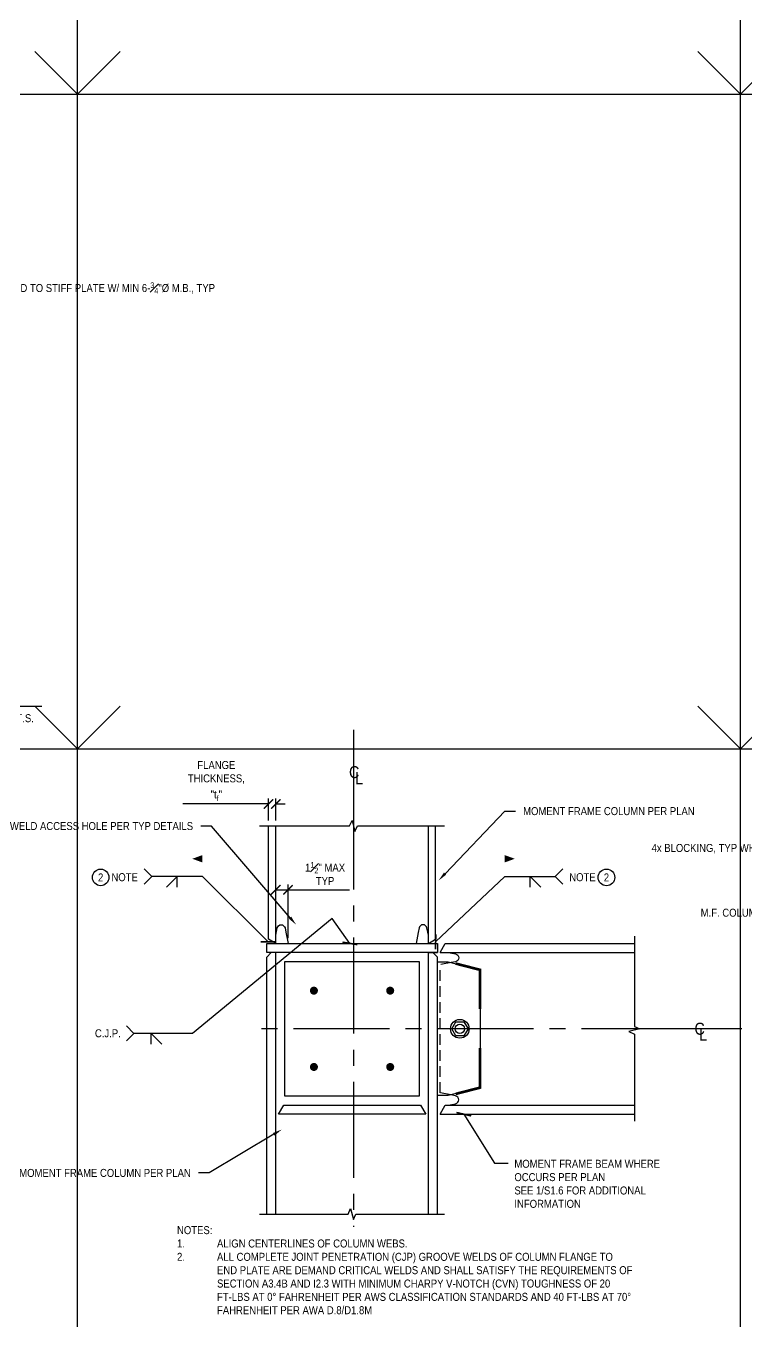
# Model space of a CAD drawing. Header units: inches. Extents: x -16404 to 14624, y -1591 to 16152.
# Drawn here: x -9042.4 to -8941.1, y 8451.6 to 8633.6 of the extents above; entities that cross this region are included whole.
import ezdxf
from ezdxf import colors
from ezdxf.entities.mleader import LeaderData, LeaderLine
from ezdxf.enums import TextEntityAlignment as Align
from ezdxf.math import Vec2, Vec3

# ---------------------------------------------------------------- set-up
doc = ezdxf.new("R2010")
doc.units = ezdxf.units.IN
doc.header["$LTSCALE"] = 24
doc.header["$MEASUREMENT"] = 0
for name, pattern in [('CENTER2', [1.125, 0.75, -0.125, 0.125, -0.125]), ('DASHED2', [0.375, 0.25, -0.125]), ('HIDDEN4', [0.09375, 0.0625, -0.03125])]:
    doc.linetypes.add(name, pattern=pattern)
doc.layers.get('0').update_dxf_attribs({"linetype": 'CONTINUOUS'})
doc.layers.get('DefPoints').update_dxf_attribs({"color": 251, "linetype": 'CONTINUOUS'})
for name, color, linetype in [('S-ANNO-DIMS', 2, 'CONTINUOUS'), ('S-ANNO-NOTE', 4, 'CONTINUOUS'), ('S-BREAK', 2, 'CONTINUOUS'), ('S-GRID', 1, 'CENTER2'), ('S-SIMPSON', 2, 'CONTINUOUS'), ('S-STEEL', 4, 'CONTINUOUS')]:
    doc.layers.add(name, color=color, linetype=linetype)
doc.layers.add('S-ANNO-GRID-NONPLOT', color=251, linetype='CONTINUOUS', plot=False)
doc.styles.add('Arial', font='arial.ttf', dxfattribs={"width": 0.85})
doc.dimstyles.new('DIM-12$0', dxfattribs={"dimscale": 12, "dimtxt": 0.09375, "dimasz": 0.109375, "dimexe": 0.0625, "dimexo": 0.0625, "dimgap": 0.0625, "dimtad": 1, "dimdec": 4, "dimzin": 11, "dimdsep": 46, "dimlunit": 4, "dimtxsty": 'Arial', "dimblk": 'ARCHTICK', "dimblk1": 'ARCHTICK', "dimblk2": 'ARCHTICK', "dimsah": 1, "dimcen": 0.125, "dimdle": 0.0625, "dimclrd": 256, "dimclre": 256, "dimclrt": 4, "dimadec": 0, "dimazin": 0, "dimtfac": 0.75, "dimtdec": 4, "dimtofl": 0, "dimtmove": 0, "dimatfit": 3, "dimldrblk": 'ARCHTICK', "dimfxl": 1, "dimfrac": 1, "dimtolj": 1, "dimtzin": 11, "dimarcsym": 0})
doc.dimstyles.new('DIM-12$7', dxfattribs={"dimscale": 12, "dimtxt": 0.09375, "dimasz": 0.125, "dimexe": 0.0625, "dimexo": 0.0625, "dimgap": 0.0625, "dimtad": 1, "dimdec": 4, "dimzin": 11, "dimdsep": 46, "dimlunit": 4, "dimtxsty": 'Arial', "dimblk": 'ARCHTICK', "dimcen": 0.125, "dimclrd": 256, "dimclre": 256, "dimclrt": 4, "dimadec": 0, "dimazin": 0, "dimtfac": 0.75, "dimtdec": 4, "dimtofl": 0, "dimtmove": 0, "dimatfit": 3, "dimldrblk": 'ARCHTICK', "dimfxl": 1, "dimfrac": 1, "dimtolj": 1, "dimtzin": 11, "dimarcsym": 0})

# ---------------------------------------------------------------- blocks, each defined once
blk = doc.blocks.new('*U283')
at = {"const_width": 0.188}
for points in [[(-4.5, 0, -1), (4.5, 0, 3.732051)], [(-4.5, 0, 1), (4.5, 0, -3.732051)]]:
    blk.add_lwpolyline(points, format="xyb", dxfattribs=at)
blk.add_lwpolyline([(4.5, 0), (82.21, 0)], dxfattribs=at)
blk.add_circle((0, 0), 4.5)
at = {"style": 'Arial', "width": 0.85}
for tag, p in [('DWG_TITLE_1', (7.5, 6.19)), ('DWG_TITLE_2', (7.5, 2.44))]:
    blk.add_attdef(tag, text='', height=2.62, dxfattribs=at).set_placement(p, align=Align.MIDDLE_LEFT)
blk.add_attdef('#', text='', height=3, dxfattribs=at).set_placement((0, 0), align=Align.MIDDLE_CENTER)
blk.add_attdef('SCALE', text='', height=1.12, dxfattribs=at).set_placement((81.08, -1.12), align=Align.TOP_RIGHT)
blk = doc.blocks.new('_Integral')
at = {"color": 0, "linetype": 'ByBlock', "lineweight": -2}
for centre, start, end in [((0.44, -0.09), 102, 168), ((-0.44, 0.09), 282, 348)]:
    blk.add_arc(centre, 0.454, start, end, dxfattribs=at)
blk = doc.blocks.new('_ARCHTICK')
at = {"color": 0, "linetype": 'ByBlock', "const_width": 0.15}
blk.add_lwpolyline([(-0.5, -0.5), (0.5, 0.5)], dxfattribs=at)
blk = doc.blocks.new('*D2046')
at = {"layer": 'DefPoints', "color": 0, "transparency": 16777216}
for p in [(-9008.3, 8524.27), (-9008.3, 8521.17), (-9007.27, 8521.17)]:
    blk.add_point(p, dxfattribs=at)
at = {"layer": 'S-ANNO-DIMS', "lineweight": -2, "transparency": 16777216}
for p, q in [((-9008.3, 8521.92), (-9008.3, 8525.02)), ((-9007.27, 8521.92), (-9007.27, 8525.02)), ((-9008.3, 8524.27), (-9020.32, 8524.27)), ((-9007.27, 8524.27), (-9005.96, 8524.27))]:
    blk.add_line(p, q, dxfattribs=at)
at = {"layer": 'S-ANNO-DIMS', "lineweight": -2, "transparency": 16777216, "xscale": 1.3125, "yscale": 1.3125, "zscale": 1.3125}
blk.add_blockref('_ARCHTICK', (-9008.3, 8524.27), dxfattribs=at)
at = {"layer": 'S-ANNO-DIMS', "lineweight": -2, "transparency": 16777216, "xscale": 1.3125, "yscale": 1.3125, "zscale": 1.3125, "rotation": 180}
blk.add_blockref('_ARCHTICK', (-9007.27, 8524.27), dxfattribs=at)
at = {"layer": 'S-ANNO-DIMS', "color": 4, "transparency": 16777216, "insert": (-9015.63, 8527.48), "char_height": 1.125, "attachment_point": 5, "style": 'Arial'}
blk.add_mtext('\\A1;FLANGE\\PTHICKNESS,\\P"t{\\H0.7x;\\S ^ f;\\H1.4286x;"} ', dxfattribs=at)
blk = doc.blocks.new('*D2047')
at = {"layer": 'DefPoints', "color": 0, "transparency": 16777216}
for p in [(-9007.27, 8512.2), (-9007.27, 8512.2), (-9005.55, 8504.66)]:
    blk.add_point(p, dxfattribs=at)
at = {"layer": 'S-ANNO-DIMS', "lineweight": -2, "transparency": 16777216}
for p, q in [((-9007.27, 8512.2), (-9004.8, 8512.2)), ((-9005.55, 8505.41), (-9005.55, 8512.95)), ((-9005.55, 8512.2), (-8996.92, 8512.2))]:
    blk.add_line(p, q, dxfattribs=at)
at = {"layer": 'S-ANNO-DIMS', "lineweight": -2, "transparency": 16777216, "xscale": 1.3125, "yscale": 1.3125, "zscale": 1.3125, "rotation": 180}
blk.add_blockref('_ARCHTICK', (-9007.27, 8512.2), dxfattribs=at)
at = {"layer": 'S-ANNO-DIMS', "lineweight": -2, "transparency": 16777216, "xscale": 1.3125, "yscale": 1.3125, "zscale": 1.3125}
blk.add_blockref('_ARCHTICK', (-9005.55, 8512.2), dxfattribs=at)
at = {"layer": 'S-ANNO-DIMS', "color": 4, "transparency": 16777216, "insert": (-9000.34, 8514.49), "char_height": 1.125, "attachment_point": 5, "style": 'Arial'}
blk.add_mtext('\\A1;1{\\H0.7x;\\S1#2;}" MAX\\PTYP', dxfattribs=at)
blk = doc.blocks.new('CL-V12')
at = {"layer": 'DefPoints'}
blk.add_line((0, 5.94), (0, -5.94), dxfattribs=at)
at = {"layer": 'S-ANNO-NOTE', "color": 4, "char_height": 1.69, "attachment_point": 5, "style": 'Arial'}
for s, insert, width in [('C', (0.09, 0), 1.3847), ('L', (0.79, -0.84), 1.0599)]:
    blk.add_mtext(s, dxfattribs=dict(at, insert=insert, width=width))
blk = doc.blocks.new('CL-H12')
at = {"layer": 'DefPoints'}
blk.add_line((5.94, 0), (-5.94, 0), dxfattribs=at)
at = {"layer": 'S-ANNO-NOTE', "color": 4, "char_height": 1.69, "attachment_point": 5, "style": 'Arial'}
for s, insert, width in [('C', (0, 0), 1.3847), ('L', (0.48, -0.84), 1.0599)]:
    blk.add_mtext(s, dxfattribs=dict(at, insert=insert, width=width))
blk = doc.blocks.new('Se_24x36_DETAILS_GRID')
for p, q in [((0, 23), (7.767, 23)), ((7.767, 23), (15.535, 23)), ((7.767, 15.333), (7.767, 23)), ((15.535, 23), (23.302, 23)), ((15.535, 15.333), (15.535, 23)), ((7.767, 7.667), (7.767, 15.333)), ((15.535, 7.667), (15.535, 15.333)), ((7.767, 7.667), (8.267, 8.167)), ((15.535, 7.667), (16.035, 8.167)), ((0, 7.667), (7.767, 7.667)), ((7.767, 7.667), (15.535, 7.667)), ((7.767, 0), (7.767, 7.667)), ((15.535, 7.667), (23.302, 7.667)), ((15.535, 0), (15.535, 7.667)), ((7.767, 0), (8.267, 0.5)), ((15.535, 0), (16.035, 0.5)), ((0, 0), (7.767, 0)), ((7.767, 0), (15.535, 0)), ((15.535, 0), (23.302, 0))]:
    blk.add_line(p, q)
at = {"linetype": 'DASHED2', "ltscale": 0.5}
for p, q in [((7.767, 7.667), (7.267, 8.167)), ((15.535, 7.667), (15.035, 8.167)), ((7.767, 0), (7.267, 0.5)), ((15.535, 0), (15.035, 0.5))]:
    blk.add_line(p, q, dxfattribs=at)

msp = doc.modelspace()

# ---------------------------------------------------------------- linework, layer by layer
at = {"layer": 'S-ANNO-DIMS', "const_width": 0.5625}
for points in [[(-9002.19095, 8498.02459, 1), (-9001.62845, 8498.02459, 1)], [(-8991.46595, 8498.02459, 1), (-8990.90345, 8498.02459, 1)], [(-9002.19095, 8487.29959, 1), (-9001.62845, 8487.29959, 1)], [(-8991.46595, 8487.29959, 1), (-8990.90345, 8487.29959, 1)]]:
    msp.add_lwpolyline(points, format="xyb", close=True, dxfattribs=at)
at = {"layer": 'S-ANNO-NOTE'}
for points in [[(-9017.59808, 8514.07348, 0, 0, 0), (-9017.59808, 8516.56045, 1.02606, 0, 0), (-9019.00762, 8516.56045, 0, 0, 0)], [(-8975.07473, 8514.07348, 0, 0, 0), (-8975.07473, 8516.56045, 1.02606, 0, 0), (-8973.66519, 8516.56045, 0, 0, 0)]]:
    msp.add_lwpolyline(points, format="xyseb", dxfattribs=at)
for points in [[(-9025.76677, 8513.01282), (-9024.70611, 8514.07348), (-9025.76677, 8515.13414)], [(-9021.1521, 8512.57348), (-9021.1521, 8514.07348), (-9022.6521, 8512.57348)], [(-8971.52071, 8512.57348), (-8971.52071, 8514.07348), (-8970.02071, 8512.57348)], [(-8966.90604, 8513.01282), (-8967.9667, 8514.07348), (-8966.90604, 8515.13414)], [(-9028.27289, 8490.96398), (-9027.21223, 8492.02464), (-9028.27289, 8493.0853)], [(-9024.80871, 8490.52464), (-9024.80871, 8492.02464), (-9023.30871, 8490.52464)]]:
    msp.add_lwpolyline(points, dxfattribs=at)
for centre in [(-9031.89709, 8513.93949), (-8960.77572, 8513.93949)]:
    msp.add_circle(centre, 1.16795, dxfattribs=at)
at = {"layer": 'S-BREAK'}
for points in [[(-9009.5472, 8521.1706), (-8996.88576, 8521.1706), (-8996.52602, 8521.94876), (-8996.14679, 8520.39205), (-8995.78687, 8521.1706), (-8983.5472, 8521.1706)], [(-8956.84131, 8505.66209), (-8956.84131, 8493.00065), (-8956.06316, 8492.64091), (-8957.61986, 8492.26168), (-8956.84131, 8491.90176), (-8956.84131, 8479.66209)], [(-9009.5472, 8466.62129), (-8997.10522, 8466.62129), (-8996.74548, 8467.39945), (-8996.36625, 8465.84274), (-8996.00632, 8466.62129), (-8983.5472, 8466.62129)]]:
    msp.add_lwpolyline(points, dxfattribs=at)
at = {"layer": 'S-GRID', "color": 1, "linetype": 'CENTER2', "ltscale": 0.75}
for p, q in [((-8996.33641, 8525.72995), (-8996.33641, 8464.81725)), ((-8950.78617, 8492.66209), (-9010.98447, 8492.66209))]:
    msp.add_line(p, q, dxfattribs=at)
at = {"layer": 'S-SIMPSON'}
msp.add_lwpolyline([(-8981.96606, 8491.66752), (-8982.54028, 8492.66209), (-8981.96606, 8493.65667), (-8980.81762, 8493.65667), (-8980.2434, 8492.66209), (-8980.81762, 8491.66752)], close=True, dxfattribs=at)
for radius in [1.3125, 0.65625]:
    msp.add_circle((-8981.39184, 8492.66209), radius, dxfattribs=at)
at = {"layer": 'S-STEEL', "linetype": 'Continuous'}
for p, q in [((-9008.2972, 8505.25388), (-9008.2972, 8521.1706)), ((-9007.2722, 8504.66209), (-9007.2722, 8521.1706)), ((-8985.8222, 8504.66209), (-8985.8222, 8521.1706)), ((-8984.7972, 8505.25388), (-8984.7972, 8521.1706)), ((-9007.2722, 8504.66209), (-9008.2972, 8505.25388)), ((-8985.8222, 8504.66209), (-8984.7972, 8505.25388)), ((-9007.9097, 8503.38709), (-9008.5472, 8502.74959)), ((-9007.2722, 8466.62129), (-9007.2722, 8503.38709)), ((-9005.54575, 8504.66209), (-8987.54866, 8504.66209)), ((-8985.8222, 8466.62129), (-8985.8222, 8503.38709)), ((-8985.8222, 8503.38709), (-8984.5472, 8503.38709)), ((-8985.1847, 8503.38709), (-8984.5472, 8502.74959)), ((-8984.1722, 8503.38709), (-8983.43608, 8504.66209)), ((-8984.1722, 8503.38709), (-8956.84131, 8503.38709)), ((-8983.43608, 8504.66209), (-8956.84131, 8504.66209)), ((-9008.5472, 8466.62129), (-9008.5472, 8502.74959)), ((-8984.5472, 8466.62129), (-8984.5472, 8502.74959)), ((-8984.1722, 8480.66209), (-8983.43608, 8481.93709)), ((-8983.43608, 8481.93709), (-8956.84131, 8481.93709)), ((-8984.1722, 8480.66209), (-8956.84131, 8480.66209))]:
    msp.add_line(p, q, dxfattribs=at)
at = {"layer": 'S-STEEL', "color": 2, "linetype": 'HIDDEN4'}
msp.add_line((-8984.1722, 8483.66355), (-8984.1722, 8501.66064), dxfattribs=at)
at = {"layer": 'S-STEEL', "linetype": 'Continuous'}
for points in [[(-9007.2722, 8505.8202), (-9007.07425, 8506.83254, -0.823397701), (-9005.97016, 8506.83254), (-9005.85147, 8506.22557)], [(-8985.8222, 8505.8202), (-8986.02016, 8506.83254, 0.823397701), (-8987.12425, 8506.83254), (-8987.25136, 8506.18249)], [(-8983.0141, 8503.38709), (-8982.00176, 8503.18914, -0.823397701), (-8982.00176, 8502.08505), (-8982.60872, 8501.96636)], [(-8983.0141, 8481.93709), (-8982.00176, 8482.13505, 0.823397701), (-8982.00176, 8483.23914), (-8982.6518, 8483.36625)]]:
    msp.add_lwpolyline(points, format="xyb", dxfattribs=at)
for points in [[(-9005.85147, 8506.22557), (-9005.54575, 8504.66209)], [(-8987.25136, 8506.18249), (-8987.54866, 8504.66209)], [(-8983.0472, 8483.2674), (-8984.5472, 8483.2674), (-8984.5472, 8502.07598), (-8983.0472, 8502.07598)], [(-8983.0472, 8502.07598), (-8978.5472, 8500.95098), (-8978.5472, 8484.3924), (-8983.0472, 8483.2674)], [(-9006.8972, 8480.66209), (-9006.16108, 8481.93709), (-8986.93333, 8481.93709), (-8986.1972, 8480.66209), (-9006.8972, 8480.66209)]]:
    msp.add_lwpolyline(points, dxfattribs=at)
for points in [[(-9008.5472, 8503.38709), (-9008.5472, 8504.66209), (-8984.5472, 8504.66209), (-8984.5472, 8503.38709)], [(-9005.9972, 8502.13709), (-8987.0972, 8502.13709), (-8987.0972, 8483.18709), (-9005.9972, 8483.18709)]]:
    msp.add_lwpolyline(points, close=True, dxfattribs=at)
at = {"layer": 'S-STEEL', "color": 2, "linetype": 'HIDDEN4'}
for points in [[(-8982.60872, 8501.96636), (-8984.1722, 8501.66064)], [(-8982.6518, 8483.36625), (-8984.1722, 8483.66355)]]:
    msp.add_lwpolyline(points, dxfattribs=at)
at = {"layer": 'S-STEEL', "color": 1, "linetype": 'Continuous', "const_width": 0.375}
for points in [[(-8978.5472, 8495.45695), (-8978.5472, 8500.95098), (-8981.98678, 8501.83571)], [(-8978.5472, 8489.96292), (-8978.5472, 8484.3924), (-8981.98678, 8483.50767)]]:
    msp.add_lwpolyline(points, dxfattribs=at)

# ---------------------------------------------------------------- block references
at = {"layer": 'S-ANNO-GRID-NONPLOT', "xscale": 12, "yscale": 12, "zscale": 12}
for p in [(-9128.3678, 8532), (-9128.3678, 8256)]:
    msp.add_blockref('Se_24x36_DETAILS_GRID', p, dxfattribs=at)
at = {"layer": 'S-ANNO-NOTE'}
msp.add_blockref('*U283', (-9122.3678, 8538), dxfattribs=at).add_auto_attribs({'#': '4', 'DWG_TITLE_2': 'COLUMN/BEAM MOMENT CONNECTION ', 'SCALE': 'SCALE: N.T.S.'})
for name, p in [('CL-V12', (-8996.33641, 8528.73056)), ('CL-H12', (-8947.6722, 8492.66209))]:
    msp.add_blockref(name, p, dxfattribs=at)

# ---------------------------------------------------------------- texts
at = {"layer": 'S-ANNO-NOTE', "char_height": 1.125, "attachment_point": 5, "style": 'Arial'}
for insert in [(-9031.89709, 8513.93949), (-8960.77572, 8513.93949)]:
    msp.add_mtext('2', dxfattribs=dict(at, insert=insert))
at = {"layer": 'S-ANNO-NOTE', "char_height": 1.125, "width": 11.8426795, "style": 'Arial'}
for insert, attachment_point in [((-9026.66925, 8513.9661), 6), ((-8966.00356, 8513.9661), 4)]:
    msp.add_mtext('{\\C4;NOTE}', dxfattribs=dict(at, insert=insert, attachment_point=attachment_point))
at = {"layer": 'S-ANNO-NOTE', "color": 4, "char_height": 1.125, "style": 'Arial'}
for s, insert, width, attachment_point in [('C.J.P.', (-9029.06465, 8492.02464), 18.8929701, 6), ('\\A1;MOMENT FRAME BEAM WHERE OCCURS PER PLAN \\PSEE 1/S1.6 FOR ADDITIONAL INFORMATION', (-8973.72354, 8474.25573), 24.7769415, 1), ('\\A1;\\pi-5.625,l5.625,t5.625;NOTES:\\P1.^IALIGN CENTERLINES OF COLUMN WEBS.\\P2.^IALL COMPLETE JOINT PENETRATION (CJP) GROOVE WELDS OF COLUMN FLANGE TO END PLATE ARE DEMAND CRITICAL WELDS AND SHALL SATISFY THE REQUIREMENTS OF SECTION A3.4B AND I2.3 WITH MINIMUM CHARPY V-NOTCH (CVN) TOUGHNESS OF 20 FT-LBS AT 0° FAHRENHEIT PER AWS CLASSIFICATION STANDARDS AND 40 FT-LBS AT 70° FAHRENHEIT PER AWA D.8/D1.8M', (-9021.15866, 8452.5346), 64.2737402, 7)]:
    msp.add_mtext(s, dxfattribs=dict(at, insert=insert, width=width, attachment_point=attachment_point))

# ---------------------------------------------------------------- dimensions: what is measured, and where the dimension line sits
at = {"layer": 'S-ANNO-DIMS'}
for base, p1, p2, text, picture, middle in [((-9008.2972, 8524.26973), (-9007.2722, 8521.1706), (-9008.2972, 8521.1706), 'FLANGE\\PTHICKNESS,\\P"t{\\H0.7x;\\S ~.f;\\H1.4286x;"} ', '*D2046', (-9015.63381, 8524.26973)), ((-9007.2722, 8512.19919), (-9005.54575, 8504.66209), (-9007.2722, 8512.19919), '1{\\H0.7x;\\S1#2;}" MAX\\PTYP', '*D2047', (-9000.33753, 8512.19919))]:
    dim = msp.add_linear_dim(base=base, p1=p1, p2=p2, angle=180, text=text, dimstyle='DIM-12$0', dxfattribs=at)
    dim.commit()
    dim.dimension.update_dxf_attribs({"geometry": picture, "text_midpoint": middle, "dimtype": 160})

# ---------------------------------------------------------------- leaders
for points in [[(-9008.34005, 8504.88409), (-9017.59808, 8514.07348), (-9024.70611, 8514.07348)], [(-8984.7972, 8504.88409), (-8975.07473, 8514.07348), (-8967.9667, 8514.07348)], [(-8996.84339, 8504.66209), (-8999.35253, 8508.16381), (-9018.99426, 8492.02464), (-9027.21223, 8492.02464)], [(-8980.83445, 8480.66209), (-8976.52751, 8473.78236), (-8974.59311, 8473.78236)]]:
    msp.add_leader(points, dimstyle='DIM-12$7', dxfattribs=at)
at = {"layer": 'S-ANNO-NOTE'}
ml = msp.add_multileader_mtext('Standard', dxfattribs=at)
ml.set_content('CAP PLATE', color=4, style='Arial')
ml.set_leader_properties(color=2)
ml.build(insert=Vec2(0, 0))
ml.multileader.update_dxf_attribs({"dogleg_length": 0.36, "arrow_head_size": 1.3125, "scale": 12})
ctx = ml.context
ctx.base_point, ctx.scale, ctx.char_height, ctx.arrow_head_size, ctx.landing_gap_size, ctx.plane_origin = Vec3(-9071.77157, 8600.72251), 12, 1.125, 1.3125, 1.08, Vec3(-9116.97836, 8899.05733)
notes = []
notes.append((ctx, [(0, (1, 1, 0), (-9073.27157, 8600.72251), (1, 0), 1.5, [(0, [(-9087.25782, 8591.01111)], 0, [])])]))
ctx.mtext.insert, ctx.mtext.width, ctx.mtext.flow_direction = Vec3(-9070.69157, 8601.2946), 24.5873654, 5
ml = msp.add_multileader_mtext('Standard', dxfattribs=at)
ml.set_content('\\A1;5{\\H0.7x;\\S1#4;\\H1.4286x;"x LVL BLOCKING SLOTTED AND BOLTED TO STIFF PLATE W/ MIN 6-\\H0.7x;\\S3#4;\\H1.4286x;"%%C M.B., TYP}', color=4, style='Arial')
ml.set_leader_properties(color=2)
ml.build(insert=Vec2(0, 0))
ml.multileader.update_dxf_attribs({"dogleg_length": 0.36, "arrow_head_size": 1.3125, "scale": 12})
ctx = ml.context
ctx.base_point, ctx.scale, ctx.char_height, ctx.arrow_head_size, ctx.landing_gap_size, ctx.plane_origin = Vec3(-9071.77157, 8596.89493), 12, 1.125, 1.3125, 1.08, Vec3(-9116.97836, 8895.22975)
notes.append((ctx, [(0, (1, 1, 0), (-9073.27157, 8596.89493), (1, 0), 1.5, [(0, [(-9077.59783, 8591.01111)], 0, [])])]))
ctx.mtext.insert, ctx.mtext.width, ctx.mtext.flow_direction = Vec3(-9070.69157, 8597.56871), 24.5873654, 5
ml = msp.add_multileader_mtext('Standard', dxfattribs=at)
ml.set_content('\\A1;MOMENT FRAME COLUMN PER PLAN', color=4, style='Arial')
ml.set_leader_properties(color=2)
ml.build(insert=Vec2(0, 0))
ml.multileader.update_dxf_attribs({"dogleg_length": 0.36, "arrow_head_size": 1.3125, "scale": 12})
ctx = ml.context
ctx.base_point, ctx.scale, ctx.char_height, ctx.arrow_head_size, ctx.landing_gap_size, ctx.plane_origin = Vec3(-8973.57473, 8523.25158), 12, 1.125, 1.3125, 1.08, Vec3(-9039.66487, 12000.11876)
notes.append((ctx, [(0, (1, 1, 0), (-8975.07473, 8523.25158), (1, 0), 1.5, [(0, [(-8984.37561, 8513.51866)], 0, [])])]))
ctx.mtext.insert, ctx.mtext.width, ctx.mtext.flow_direction = Vec3(-8972.49473, 8523.82367), 14.6499959, 5
ml = msp.add_multileader_mtext('Standard', dxfattribs=at)
ml.set_content('\\A1;WELD ACCESS HOLE PER TYP DETAILS', color=4, style='Arial')
ml.set_leader_properties(color=2)
ml.build(insert=Vec2(0, 0))
ml.multileader.update_dxf_attribs({"dogleg_length": 0.36, "arrow_head_size": 1.3125, "scale": 12})
ctx = ml.context
ctx.base_point, ctx.scale, ctx.char_height, ctx.arrow_head_size, ctx.landing_gap_size, ctx.plane_origin = Vec3(-9033.62679, 8521.15296), 12, 1.125, 1.3125, 1.08, Vec3(-8950.89629, 11993.38857)
ctx.text_align_type = 2
notes.append((ctx, [(0, (1, 1, 0), (-9016.32164, 8521.15296), (-1, 0), 1.5, [(0, [(-9004.41056, 8507.28709)], 0, [])])]))
ctx.mtext.insert, ctx.mtext.width, ctx.mtext.alignment, ctx.mtext.flow_direction = Vec3(-9018.90164, 8521.72505), 14.6499959, 3, 5
ml = msp.add_multileader_mtext('Standard', dxfattribs=at)
ml.set_content('\\A1;4x BLOCKING, TYP WHERE OCCURS PER PLAN', color=4, style='Arial')
ml.set_leader_properties(color=2)
ml.build(insert=Vec2(0, 0))
ml.multileader.update_dxf_attribs({"dogleg_length": 0.36, "arrow_head_size": 1.3125, "scale": 12})
ctx = ml.context
ctx.base_point, ctx.scale, ctx.char_height, ctx.arrow_head_size, ctx.landing_gap_size, ctx.plane_origin = Vec3(-8936.95416, 8518.08132), 12, 1.125, 1.3125, 1.08, Vec3(-8878.8527, 8816.41614)
ctx.text_align_type = 2
notes.append((ctx, [(0, (1, 1, 0), (-8921.34299, 8518.08132), (-1, 0), 1.5, [(0, [(-8916.36605, 8514.05543)], 0, [])])]))
ctx.mtext.insert, ctx.mtext.width, ctx.mtext.alignment, ctx.mtext.flow_direction = Vec3(-8923.92299, 8518.64421), 12.2924744, 3, 5
ml = msp.add_multileader_mtext('Standard', dxfattribs=at)
ml.set_content('M.F. COLUMN, SEE PLAN', color=4, style='Arial')
ml.set_leader_properties(color=2)
ml.build(insert=Vec2(0, 0))
ml.multileader.update_dxf_attribs({"dogleg_length": 0.36, "arrow_head_size": 1.3125, "scale": 12})
ctx = ml.context
ctx.base_point, ctx.scale, ctx.char_height, ctx.arrow_head_size, ctx.landing_gap_size, ctx.plane_origin = Vec3(-8941.48488, 8508.97049), 12, 1.125, 1.3125, 1.08, Vec3(-8885.07899, 8807.30532)
ctx.text_align_type = 2
notes.append((ctx, [(0, (1, 1, 0), (-8928.84031, 8508.97049), (-1, 0), 1.5, [(0, [(-8924.5598, 8503.16457)], 0, [])])]))
ctx.mtext.insert, ctx.mtext.width, ctx.mtext.alignment, ctx.mtext.flow_direction = Vec3(-8931.42031, 8509.54259), 9.8342196, 3, 5
ml = msp.add_multileader_mtext('Standard', dxfattribs=at)
ml.set_content('\\A1;STEEL CAP PLATE, THICKNESS TO MATCH BEAM FLANGE', color=4, style='Arial')
ml.set_leader_properties(color=2)
ml.build(insert=Vec2(0, 0))
ml.multileader.update_dxf_attribs({"dogleg_length": 0.36, "arrow_head_size": 1.3125, "scale": 12})
ctx = ml.context
ctx.base_point, ctx.scale, ctx.char_height, ctx.arrow_head_size, ctx.landing_gap_size, ctx.plane_origin = Vec3(-8849.22669, 8506.8094), 12, 1.125, 1.3125, 1.08, Vec3(-8780.75384, 8805.14422)
ctx.text_align_type = 2
notes.append((ctx, [(0, (1, 1, 0), (-8823.11961, 8506.8094), (-1, 0), 1.5, [(0, [(-8815.0861, 8491.31905)], 0, [])])]))
ctx.mtext.insert, ctx.mtext.width, ctx.mtext.alignment, ctx.mtext.flow_direction = Vec3(-8825.69961, 8507.38149), 23.0732391, 3, 5
ml = msp.add_multileader_mtext('Standard', dxfattribs=at)
ml.set_content('\\A1;{\\C4;STEEL PLATE \\H0.7x;\\S3#8;\\H1.4286x;" w/ \\H0.7x;\\S7#8;\\H1.4286x;"%%C ERECTION BOLT}', color=4, style='Arial')
ml.set_leader_properties(color=2)
ml.build(insert=Vec2(0, 0))
ml.multileader.update_dxf_attribs({"dogleg_length": 0.36, "arrow_head_size": 0.875, "scale": 8})
ctx = ml.context
ctx.base_point, ctx.scale, ctx.char_height, ctx.arrow_head_size, ctx.landing_gap_size, ctx.plane_origin = Vec3(-9067.02788, 8507.73921), 8, 0.75, 0.875, 0.72, Vec3(-9108.56383, 8129.49571)
notes.append((ctx, [(0, (1, 1, 0), (-9068.02788, 8507.73921), (1, 0), 1, [(0, [(-9079.95303, 8495.03688)], 0, [])])]))
ctx.mtext.insert, ctx.mtext.width, ctx.mtext.flow_direction = Vec3(-9066.30788, 8508.12931), 9.9787967, 5
ml = msp.add_multileader_mtext('Standard', dxfattribs=at)
ml.set_content('\\A1;{\\H0.7x;\\S3#4;\\H1.4286x;"%%C PLUG WELD, TYP}', color=4, style='Arial')
ml.set_leader_properties(color=2)
ml.build(insert=Vec2(0, 0))
ml.multileader.update_dxf_attribs({"dogleg_length": 0.36, "arrow_head_size": 1.3125, "scale": 12})
ctx = ml.context
ctx.base_point, ctx.scale, ctx.char_height, ctx.arrow_head_size, ctx.landing_gap_size, ctx.plane_origin = Vec3(-8851.3925, 8480.70166), 12, 1.125, 1.3125, 1.08, Vec3(-8788.73477, 8779.03648)
ctx.text_align_type = 2
notes.append((ctx, [(0, (1, 1, 0), (-8833.4884, 8480.70166), (-1, 0), 1.5, [(0, [(-8820.97146, 8484.37549)], 0, [])])]))
ctx.mtext.insert, ctx.mtext.width, ctx.mtext.alignment, ctx.mtext.flow_direction = Vec3(-8836.0684, 8481.37543), 23.0732391, 3, 5
ml = msp.add_multileader_mtext('Standard', dxfattribs=at)
ml.set_content('\\A1;{\\H0.7x;\\C4;\\S3#8;\\H1.42857x;"\\H1x; DOUBLER PLATE }', color=4, style='Arial')
ml.set_leader_properties(color=2)
ml.build(insert=Vec2(0, 0))
ml.multileader.update_dxf_attribs({"dogleg_length": 0.36, "arrow_head_size": 0.875, "scale": 8})
ctx = ml.context
ctx.base_point, ctx.scale, ctx.char_height, ctx.arrow_head_size, ctx.landing_gap_size, ctx.plane_origin = Vec3(-9067.02788, 8474.05362), 8, 0.75, 0.875, 0.72, Vec3(-9051.5022, 8847.0816)
notes.append((ctx, [(1, (1, 1, 0), (-9068.02788, 8474.05362), (1, 0), 1, [(0, [(-9081.12247, 8483.02001)], 0, [])])]))
ctx.mtext.insert, ctx.mtext.width, ctx.mtext.flow_direction = Vec3(-9066.30788, 8474.43502), 9.5841067, 5
ml = msp.add_multileader_mtext('Standard', dxfattribs=at)
ml.set_content('\\A1;MOMENT FRAME COLUMN PER PLAN', color=4, style='Arial')
ml.set_leader_properties(color=2)
ml.build(insert=Vec2(0, 0))
ml.multileader.update_dxf_attribs({"dogleg_length": 0.36, "arrow_head_size": 1.3125, "scale": 12})
ctx = ml.context
ctx.base_point, ctx.scale, ctx.char_height, ctx.arrow_head_size, ctx.landing_gap_size, ctx.plane_origin = Vec3(-9032.89822, 8472.39735), 12, 1.125, 1.3125, 1.08, Vec3(-8950.89629, 11962.50222)
ctx.text_align_type = 2
notes.append((ctx, [(0, (1, 1, 0), (-9016.64651, 8472.39735), (-1, 0), 1.5, [(0, [(-9006.43556, 8478.5081)], 0, [])])]))
ctx.mtext.insert, ctx.mtext.width, ctx.mtext.alignment, ctx.mtext.flow_direction = Vec3(-9019.22651, 8472.96944), 14.6499959, 3, 5
ml = msp.add_multileader_mtext('Standard', dxfattribs=at)
ml.set_content('\\A1;{\\H0.7x;\\S3#8;\\H1.4286x;" THICK DOUBLER PLATE}', color=4, style='Arial')
ml.set_leader_properties(color=2)
ml.set_arrow_properties(name='INTEGRAL')
ml.build(insert=Vec2(0, 0))
ml.multileader.update_dxf_attribs({"dogleg_length": 0.36, "arrow_head_size": 1.3125, "scale": 12})
ctx = ml.context
ctx.base_point, ctx.scale, ctx.char_height, ctx.arrow_head_size, ctx.landing_gap_size, ctx.plane_origin = Vec3(-8854.77022, 8465.74795), 12, 1.125, 1.3125, 1.08, Vec3(-8788.73477, 8764.08277)
ctx.text_align_type = 2
notes.append((ctx, [(0, (1, 1, 0), (-8833.70939, 8465.74795), (-1, 0), 1.5, [(0, [(-8823.2858, 8472.11293)], 0, [])])]))
ctx.mtext.insert, ctx.mtext.width, ctx.mtext.alignment, ctx.mtext.flow_direction = Vec3(-8836.28939, 8466.32004), 19.9340748, 3, 5
for ctx, leaders in notes:
    for number, flags, end, landing, length, lines in leaders:
        leader = LeaderData()
        leader.index, (leader.has_last_leader_line, leader.has_dogleg_vector, leader.attachment_direction) = number, flags
        leader.last_leader_point, leader.dogleg_vector, leader.dogleg_length = Vec3(end), Vec3(landing), length
        for number, points, colour, breaks in lines:
            line = LeaderLine()
            line.index, line.vertices, line.color, line.breaks = number, Vec3.list(points), colors.encode_raw_color(colour), breaks
            leader.lines.append(line)
        ctx.leaders.append(leader)

doc.saveas('drawing.dxf')
